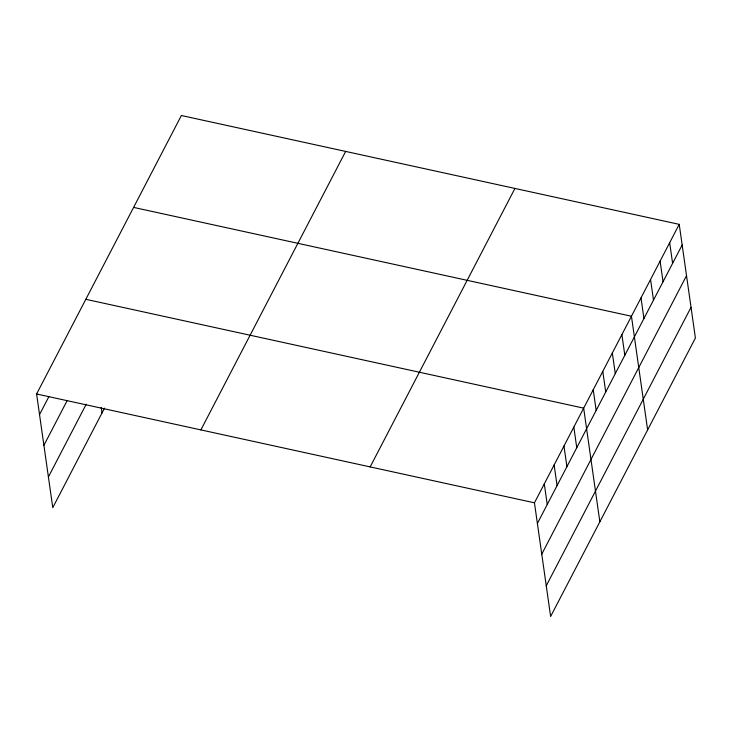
<?xml version="1.0" encoding="UTF-8"?>
<svg xmlns="http://www.w3.org/2000/svg" width="732" height="732" viewBox="0 0 732 732"><rect width="100%" height="100%" fill="white"/><g stroke="black" fill="none" stroke-linecap="round" stroke-linejoin="round"><path stroke-width="1.1" d="M104.511 408.136L52.777 507.651L36.6 393.99L181.371 115.51L679.223 224.349L695.4 338.01L550.629 616.49L534.452 502.82L679.223 224.349M39.537 414.614L48.861 396.68M43.902 445.321L67.225 400.468M48.404 476.953L86.23 404.192M200.888 429.904L345.66 151.423M370.163 466.906L514.935 188.435M537.389 523.453L682.16 244.982M541.753 554.161L686.524 275.68M546.255 585.792L691.026 307.312M133.599 207.403L631.451 316.242L647.628 429.913M85.827 299.306L583.669 408.145L599.847 521.806M36.6 393.99L534.452 502.82M669.67 242.731L672.607 263.355M660.108 261.104L663.046 281.738M650.556 279.487L653.493 300.12M641.003 297.869L643.94 318.502M621.889 334.625L624.826 355.258M612.336 353.007L615.273 373.64M602.784 371.38L605.721 392.013M593.231 389.763L596.168 410.396M573.824 427.076L576.761 447.71M563.979 446.017L566.916 466.65M554.142 464.948L557.07 485.581M544.297 483.889L547.234 504.522M101.217 407.486L102.004 412.967"/></g></svg>
